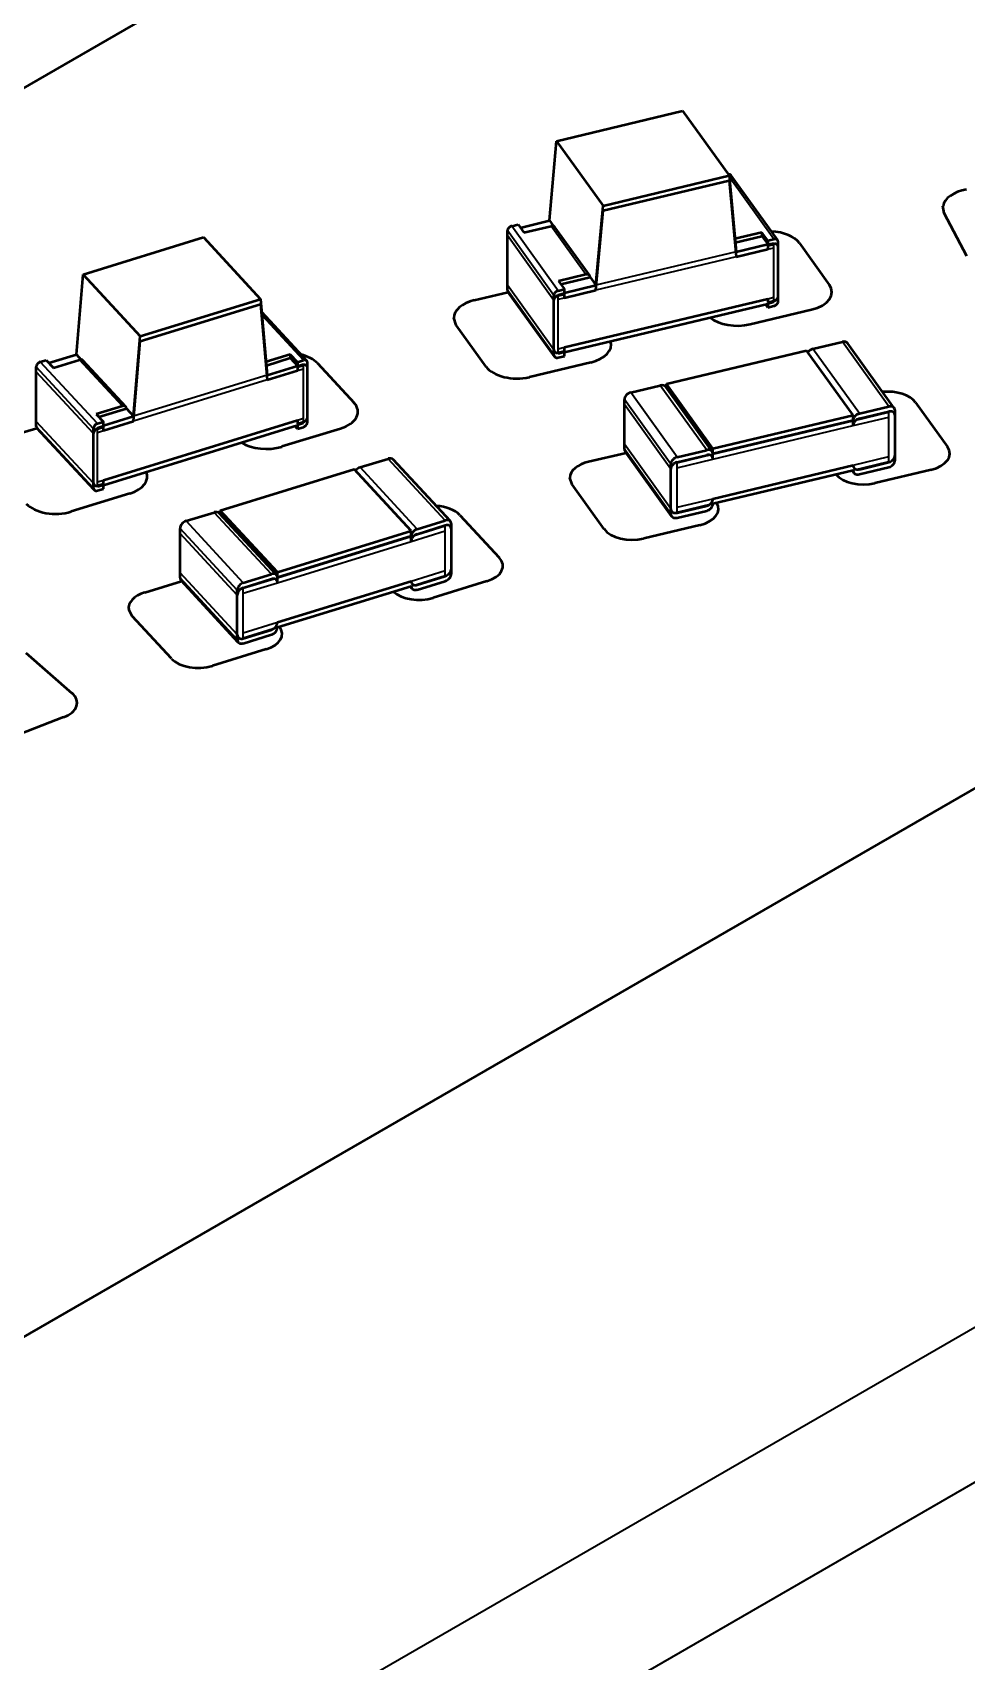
# Model space of a CAD drawing. Header units: inches. Extents: x -20.7 to 49, y -43 to 17.2.
# Drawn here: x -14.916 to -14.189, y -1.055 to 0.214 of the extents above; entities that cross this region are included whole.
import ezdxf

# ---------------------------------------------------------------- set-up
doc = ezdxf.new("R2010")
doc.units = ezdxf.units.IN
doc.header["$MEASUREMENT"] = 0
doc.layers.add('Visible (ANSI)', color=7, linetype='Continuous', lineweight=50)
doc.layers.add('Visible Narrow (ANSI)', color=7, linetype='Continuous', lineweight=35)

msp = doc.modelspace()

# ---------------------------------------------------------------- linework, layer by layer
at = {"layer": 'Visible (ANSI)'}
for p, q in [((-17.2233, -1.1568), (-14.6665, 0.3194)), ((-14.5081, 0.1299), (-14.4099, 0.1534)), ((-14.4099, 0.1534), (-14.3737, 0.103)), ((-14.5136, 0.0679), (-14.5081, 0.1299)), ((-14.5081, 0.1299), (-14.4719, 0.0795)), ((-14.4719, 0.0795), (-14.3737, 0.103)), ((-14.3737, 0.103), (-14.3683, 0.0436)), ((-14.3359, 0.0527), (-14.3721, 0.1031)), ((-14.4719, 0.0757), (-14.3737, 0.0992)), ((-14.3737, 0.0992), (-14.3683, 0.0397)), ((-14.4774, 0.0175), (-14.4719, 0.0795)), ((-14.2062, 0.0736), (-14.2072, 0.0794)), ((-13.4192, 0.0664), (-16.0332, -1.4429)), ((-14.543, 0.0637), (-14.5381, 0.0649)), ((-14.5381, 0.0649), (-14.5336, 0.0586)), ((-14.5363, 0.0624), (-14.5136, 0.0679)), ((-14.5336, 0.0586), (-14.5123, 0.0637)), ((-14.5136, 0.0679), (-14.5105, 0.0637)), ((-14.4774, 0.0136), (-14.4719, 0.0757)), ((-14.1886, 0.0401), (-14.2062, 0.0736)), ((-14.8768, 0.0259), (-14.783, 0.0549)), ((-14.783, 0.0549), (-14.7385, 0.0068)), ((-14.5463, 0.0176), (-14.5463, 0.0601)), ((-14.5463, 0.0138), (-14.5463, 0.0562)), ((-14.4823, 0.0251), (-14.5094, 0.0629)), ((-14.3482, 0.0586), (-14.3692, 0.0536)), ((-14.3689, 0.0508), (-14.3482, 0.0558)), ((-14.3437, 0.0523), (-14.3482, 0.0586)), ((-14.3482, 0.0586), (-14.3482, 0.0558)), ((-14.3482, 0.0558), (-14.3437, 0.0495)), ((-14.3437, 0.0523), (-14.3388, 0.0535)), ((-14.3437, 0.0523), (-14.3437, 0.0495)), ((-14.3355, 0.009), (-14.3355, 0.0514)), ((-14.3683, 0.0436), (-14.3437, 0.0495)), ((-14.3683, 0.0397), (-14.3437, 0.0456)), ((-14.3437, 0.0485), (-14.3388, 0.0497)), ((-14.3437, 0.0485), (-14.3437, 0.0456)), ((-14.3355, 0.0051), (-14.3355, 0.0476)), ((-14.3188, 0.0503), (-14.2957, 0.018)), ((-14.882, -0.0364), (-14.8768, 0.0259)), ((-14.8768, 0.0259), (-14.8322, -0.0222)), ((-14.4852, 0.0259), (-14.5065, 0.0208)), ((-14.5069, 0.0133), (-14.5019, 0.0145)), ((-14.5065, 0.0208), (-14.5019, 0.0145)), ((-14.5047, 0.0183), (-14.4819, 0.0238)), ((-14.5019, 0.0116), (-14.4774, 0.0175)), ((-14.5019, 0.0116), (-14.5019, 0.0145)), ((-14.5019, 0.0078), (-14.4774, 0.0136)), ((-14.4819, 0.0238), (-14.4774, 0.0175)), ((-14.8322, -0.0222), (-14.7385, 0.0068)), ((-14.8322, -0.026), (-14.7385, 0.0029)), ((-14.7385, 0.0068), (-14.7333, -0.0524)), ((-14.7385, 0.0029), (-14.7333, -0.0562)), ((-14.5722, 0.0059), (-14.5457, 0.0122)), ((-14.5097, -0.0379), (-14.5459, 0.0125)), ((-14.5101, -0.0328), (-14.5101, 0.0097)), ((-14.5101, -0.0366), (-14.5101, 0.0058)), ((-14.5069, 0.0095), (-14.5019, 0.0106)), ((-14.5019, 0.0078), (-14.5019, 0.0106)), ((-14.5019, -0.0308), (-14.3437, 0.007)), ((-14.5019, -0.0347), (-14.3437, 0.0032)), ((-14.3437, 0.0003), (-14.3455, 0.0027)), ((-14.3437, 0.007), (-14.3437, 0.0041)), ((-14.3437, 0.0041), (-14.3388, 0.0053)), ((-14.3437, 0.0032), (-14.3437, 0.0003)), ((-14.3437, 0.0003), (-14.3388, 0.0014)), ((-14.7026, -0.0413), (-14.7376, -0.0035)), ((-14.5862, -0.0136), (-14.5881, -0.0079)), ((-14.3096, -0.0015), (-14.3574, -0.0129)), ((-14.8375, -0.0845), (-14.8322, -0.0222)), ((-14.563, -0.0459), (-14.5862, -0.0136)), ((-14.9033, -0.043), (-14.882, -0.0364)), ((-14.882, -0.0364), (-14.8784, -0.0404)), ((-14.8375, -0.0884), (-14.8322, -0.026)), ((-14.7154, -0.0363), (-14.7342, -0.042)), ((-14.7099, -0.0423), (-14.7154, -0.0363)), ((-14.7154, -0.0363), (-14.7154, -0.0391)), ((-14.5069, -0.0349), (-14.5019, -0.0337)), ((-14.5069, -0.0387), (-14.5019, -0.0376)), ((-14.5019, -0.0337), (-14.5019, -0.0308)), ((-14.5019, -0.0376), (-14.5019, -0.0347)), ((-14.4225, -0.0593), (-14.3134, -0.0332)), ((-14.2772, -0.0836), (-14.3134, -0.0332)), ((-14.3085, -0.0321), (-14.2855, -0.0266)), ((-14.2451, -0.0782), (-14.2812, -0.0278)), ((-14.9132, -0.0885), (-14.9132, -0.0461)), ((-14.9132, -0.0924), (-14.9132, -0.0499)), ((-14.9101, -0.0422), (-14.9054, -0.0408)), ((-14.9054, -0.0408), (-14.8999, -0.0468)), ((-14.8999, -0.0468), (-14.8796, -0.0405)), ((-14.8435, -0.0771), (-14.877, -0.041)), ((-14.734, -0.0449), (-14.7154, -0.0391)), ((-14.7333, -0.0524), (-14.7099, -0.0452)), ((-14.7333, -0.0562), (-14.7099, -0.049)), ((-14.7154, -0.0391), (-14.7099, -0.0452)), ((-14.7099, -0.0423), (-14.7052, -0.0408)), ((-14.7099, -0.0423), (-14.7099, -0.0452)), ((-14.7099, -0.0461), (-14.7052, -0.0447)), ((-14.7099, -0.0461), (-14.7099, -0.049)), ((-14.702, -0.0852), (-14.702, -0.0427)), ((-14.702, -0.089), (-14.702, -0.0466)), ((-14.6943, -0.0431), (-14.6658, -0.074)), ((-14.4815, -0.0426), (-14.5292, -0.054)), ((-14.4503, -0.066), (-14.4274, -0.0605)), ((-14.3869, -0.1121), (-14.4231, -0.0617)), ((-14.3863, -0.1097), (-14.4225, -0.0593)), ((-14.4225, -0.0626), (-14.4225, -0.0593)), ((-14.4552, -0.1062), (-14.4552, -0.0715)), ((-14.4552, -0.1101), (-14.4552, -0.0754)), ((-14.2286, -0.0738), (-14.2038, -0.1084)), ((-14.8461, -0.0766), (-14.8665, -0.0829)), ((-14.8665, -0.0829), (-14.8609, -0.0889)), ((-14.8644, -0.0851), (-14.843, -0.0785)), ((-14.8609, -0.0918), (-14.8375, -0.0845)), ((-14.8609, -0.1342), (-14.7099, -0.0876)), ((-14.8609, -0.0956), (-14.8375, -0.0884)), ((-14.843, -0.0785), (-14.8375, -0.0845)), ((-14.7099, -0.0876), (-14.7099, -0.0905)), ((-14.3863, -0.1097), (-14.2772, -0.0836)), ((-14.3863, -0.1136), (-14.2772, -0.0875)), ((-14.2772, -0.088), (-14.2772, -0.0836)), ((-14.2772, -0.0918), (-14.2772, -0.0875)), ((-14.2723, -0.0825), (-14.2494, -0.077)), ((-14.2723, -0.0863), (-14.2494, -0.0808)), ((-14.2445, -0.1149), (-14.2445, -0.0801)), ((-14.2445, -0.1187), (-14.2445, -0.084)), ((-14.9389, -0.1017), (-14.9128, -0.0937)), ((-14.8682, -0.1419), (-14.9127, -0.0938)), ((-14.8687, -0.1366), (-14.8687, -0.0942)), ((-14.8687, -0.1405), (-14.8687, -0.098)), ((-14.8656, -0.0903), (-14.8609, -0.0889)), ((-14.8656, -0.0942), (-14.8609, -0.0927)), ((-14.8609, -0.0918), (-14.8609, -0.0889)), ((-14.8609, -0.1381), (-14.7099, -0.0914)), ((-14.8609, -0.0956), (-14.8609, -0.0927)), ((-14.6764, -0.0942), (-14.722, -0.1082)), ((-14.7099, -0.0943), (-14.7119, -0.0921)), ((-14.7099, -0.0905), (-14.7052, -0.089)), ((-14.7099, -0.0914), (-14.7099, -0.0943)), ((-14.7099, -0.0943), (-14.7052, -0.0929)), ((-14.4832, -0.1199), (-14.454, -0.1129)), ((-14.4185, -0.1624), (-14.4546, -0.112)), ((-14.4142, -0.1164), (-14.3912, -0.1109)), ((-14.3863, -0.1136), (-14.3864, -0.1135)), ((-14.3863, -0.1141), (-14.3863, -0.1097)), ((-14.3863, -0.1179), (-14.3863, -0.1136)), ((-14.77, -0.1579), (-14.6658, -0.1258)), ((-14.6213, -0.1739), (-14.6658, -0.1258)), ((-14.6611, -0.1243), (-14.6393, -0.1176)), ((-14.5908, -0.1664), (-14.6354, -0.1183)), ((-14.4191, -0.1566), (-14.4191, -0.1219)), ((-14.4191, -0.1605), (-14.4191, -0.1258)), ((-14.4142, -0.1202), (-14.3912, -0.1148)), ((-14.3863, -0.1488), (-14.2772, -0.1227)), ((-14.3863, -0.1526), (-14.2772, -0.1265)), ((-14.2766, -0.1285), (-14.2779, -0.1267)), ((-14.2723, -0.1259), (-14.2494, -0.1204)), ((-14.2723, -0.1297), (-14.2494, -0.1242)), ((-14.2165, -0.1262), (-14.2602, -0.1367)), ((-14.8656, -0.1385), (-14.8609, -0.1371)), ((-14.8609, -0.1371), (-14.8609, -0.1342)), ((-14.8609, -0.141), (-14.8609, -0.1381)), ((-14.496, -0.1377), (-14.4978, -0.1325)), ((-14.4711, -0.1724), (-14.496, -0.1377)), ((-14.8404, -0.1448), (-14.886, -0.1588)), ((-14.8656, -0.1424), (-14.8609, -0.141)), ((-14.7965, -0.1661), (-14.7747, -0.1594)), ((-14.7262, -0.2082), (-14.7708, -0.1601)), ((-14.7254, -0.206), (-14.77, -0.1579)), ((-14.77, -0.1609), (-14.77, -0.1579)), ((-14.5833, -0.1616), (-14.5527, -0.1947)), ((-14.4142, -0.1598), (-14.3912, -0.1543)), ((-14.4142, -0.1636), (-14.3912, -0.1582)), ((-14.8012, -0.2066), (-14.8012, -0.1719)), ((-14.8012, -0.2105), (-14.8012, -0.1758)), ((-14.7254, -0.206), (-14.6213, -0.1739)), ((-14.6213, -0.1782), (-14.6213, -0.1739)), ((-14.6166, -0.1724), (-14.5947, -0.1657)), ((-14.6166, -0.1763), (-14.5947, -0.1695)), ((-14.59, -0.2033), (-14.59, -0.1686)), ((-14.59, -0.2072), (-14.59, -0.1724)), ((-14.3966, -0.1693), (-14.4402, -0.1797)), ((-14.7254, -0.2099), (-14.6213, -0.1777)), ((-14.6213, -0.1821), (-14.6213, -0.1777)), ((-14.8288, -0.2219), (-14.8001, -0.213)), ((-14.7559, -0.2607), (-14.8004, -0.2126)), ((-14.752, -0.2142), (-14.7301, -0.2075)), ((-14.752, -0.2181), (-14.7301, -0.2113)), ((-14.7254, -0.2099), (-14.7255, -0.2098)), ((-14.7254, -0.2104), (-14.7254, -0.206)), ((-14.7254, -0.2142), (-14.7254, -0.2099)), ((-14.7254, -0.2451), (-14.6213, -0.2129)), ((-14.6166, -0.2158), (-14.5947, -0.2091)), ((-14.6166, -0.2197), (-14.5947, -0.2129)), ((-14.5624, -0.2131), (-14.6041, -0.226)), ((-14.7567, -0.2547), (-14.7567, -0.22)), ((-14.7567, -0.2586), (-14.7567, -0.2239)), ((-14.7254, -0.2489), (-14.6213, -0.2168)), ((-14.6205, -0.219), (-14.6222, -0.2171)), ((-14.8385, -0.2403), (-14.8412, -0.2352)), ((-14.8079, -0.2734), (-14.8385, -0.2403)), ((-14.752, -0.2576), (-14.7301, -0.2509)), ((-14.7343, -0.2661), (-14.7759, -0.279)), ((-14.752, -0.2615), (-14.7301, -0.2547)), ((-14.9214, -0.269), (-14.8854, -0.3002)), ((-14.8919, -0.3191), (-14.9312, -0.3343))]:
    msp.add_line(p, q, dxfattribs=at)
for centre, major_axis, ratio, start_param, end_param in [((-14.375, 0.101), (0.00288, 0.00207), 0.754344, 0, 0.909344), ((-14.1815, 0.0779), (-0.0258, 0), 0.57735, 5.006919, 6.185002), ((-14.543, 0.0608), (0.00288, 0.00207), 0.754344, 1.074737, 2.645534), ((-14.5123, 0.0608), (0.00288, 0.00207), 0.754344, 0, 1.074737), ((-14.3427, 0.0446), (0.0258, 0), 0.57735, 0.3927, 1.497814), ((-14.3388, 0.0506), (0.00288, 0.00207), 0.754344, 5.787126, 7.357923), ((-14.3388, 0.0468), (0.00288, 0.00207), 0.754344, 5.787126, 7.357923), ((-14.4852, 0.023), (0.00288, 0.00207), 0.754344, 5.787126, 7.357923), ((-14.543, 0.0145), (-0.00288, -0.00207), 0.754344, 5.787126, 6.283185), ((-14.5069, 0.0104), (0.00288, 0.00207), 0.754344, 1.074737, 2.645534), ((-14.3195, 0.0123), (0.0258, 0), 0.57735, 5.105089, 6.675885), ((-14.5623, -0.0079), (-0.0258, 0), 0.57735, 5.105095, 6.283178), ((-14.5069, 0.0066), (0.00288, 0.00207), 0.754344, 1.074737, 2.645534), ((-14.3388, 0.0082), (-0.00288, -0.00207), 0.754344, 1.074737, 2.645534), ((-14.3388, 0.0043), (-0.00288, -0.00207), 0.754344, 1.074737, 2.645534), ((-14.3673, 0.0009), (-0.0258, 0), 0.57735, 0.603435, 1.963496), ((-14.7171, -0.0502), (0.0258, 0), 0.57735, 0.49087, 1.17302), ((-14.5069, -0.032), (-0.00288, -0.00207), 0.754344, 5.787126, 7.357923), ((-14.5069, -0.0359), (-0.00288, -0.00207), 0.754344, 5.787126, 7.357923), ((-14.4914, -0.0288), (0.0258, 0), 0.57735, 5.105089, 6.46515), ((-14.3085, -0.0364), (0.00432, 0.0031), 0.754344, 1.074737, 1.986137), ((-14.2855, -0.0309), (0.00432, 0.0031), 0.754344, 0, 1.074737), ((-14.9101, -0.0451), (0.0026, 0.00241), 0.720086, 0.982801, 2.553598), ((-14.8796, -0.0434), (0.0026, 0.00241), 0.720086, 0, 0.982801), ((-14.7052, -0.0437), (0.0026, 0.00241), 0.720086, 5.69519, 7.265987), ((-14.7052, -0.0476), (0.0026, 0.00241), 0.720086, 5.69519, 7.265987), ((-14.5391, -0.0402), (-0.0258, 0), 0.57735, 0.3927, 1.963496), ((-14.4274, -0.0648), (0.00432, 0.0031), 0.754344, 0, 1.074737), ((-14.6886, -0.081), (0.0258, 0), 0.57735, 5.203255, 6.77406), ((-14.4503, -0.0703), (0.00432, 0.0031), 0.754344, 1.074737, 2.645534), ((-14.2504, -0.079), (0.0236, 0), 0.57735, 0.392709, 1.729596), ((-14.8461, -0.0795), (0.0026, 0.00241), 0.720086, 5.69519, 7.265987), ((-14.7052, -0.0861), (-0.0026, -0.00241), 0.720086, 0.982801, 2.553598), ((-14.2723, -0.0868), (0.00432, 0.0031), 0.754344, 1.074737, 2.645534), ((-14.2723, -0.0907), (0.00432, 0.0031), 0.754344, 1.074737, 2.645534), ((-14.2494, -0.0813), (0.00432, 0.0031), 0.754344, 5.787126, 7.357923), ((-14.2494, -0.0852), (0.00432, 0.0031), 0.754344, 5.787126, 7.357923), ((-14.9101, -0.0914), (-0.0026, -0.00241), 0.720086, 5.69519, 6.283185), ((-14.8656, -0.0932), (0.0026, 0.00241), 0.720086, 0.982801, 2.553598), ((-14.8656, -0.0971), (0.0026, 0.00241), 0.720086, 0.982801, 2.553598), ((-14.7052, -0.09), (-0.0026, -0.00241), 0.720086, 0.982801, 2.553598), ((-14.7341, -0.0951), (-0.0258, 0), 0.57735, 0.722461, 2.061673), ((-14.4503, -0.1089), (-0.00432, -0.0031), 0.754344, 5.787126, 6.283185), ((-14.3912, -0.1152), (0.00432, 0.0031), 0.754344, 5.787126, 7.357923), ((-14.3912, -0.1191), (0.00432, 0.0031), 0.754344, 5.787126, 7.357923), ((-14.2256, -0.1136), (0.0236, 0), 0.57735, 5.105091, 6.675879), ((-14.6611, -0.1287), (0.0039, 0.00361), 0.720086, 0.982801, 1.851842), ((-14.6393, -0.1219), (0.0039, 0.00361), 0.720086, 0, 0.982801), ((-14.4741, -0.1325), (-0.0236, 0), 0.57735, 5.105072, 6.283197), ((-14.4142, -0.1207), (0.00432, 0.0031), 0.754344, 1.074737, 2.645534), ((-14.4142, -0.1246), (0.00432, 0.0031), 0.754344, 1.074737, 2.645534), ((-14.2723, -0.1215), (-0.00432, -0.0031), 0.754344, 5.787126, 7.357923), ((-14.2723, -0.1254), (-0.00432, -0.0031), 0.754344, 5.787126, 7.357923), ((-14.2494, -0.116), (-0.00432, -0.0031), 0.754344, 1.074737, 2.645534), ((-14.2494, -0.1199), (-0.00432, -0.0031), 0.754344, 1.074737, 2.645534), ((-14.8656, -0.1356), (-0.0026, -0.00241), 0.720086, 5.69519, 7.265987), ((-14.8526, -0.1316), (0.0258, 0), 0.57735, 5.203255, 6.542475), ((-14.2692, -0.1241), (-0.0236, 0), 0.57735, 0.429765, 1.963483), ((-14.8656, -0.1395), (-0.0026, -0.00241), 0.720086, 5.69519, 7.265987), ((-14.4056, -0.1567), (0.0236, 0), 0.57735, 5.105091, 6.638822), ((-14.3912, -0.15), (-0.00432, -0.0031), 0.754344, 1.074737, 2.645534), ((-14.8982, -0.1457), (-0.0258, 0), 0.57735, 0.49087, 2.061673), ((-14.7747, -0.1637), (0.0039, 0.00361), 0.720086, 0, 0.982801), ((-14.6042, -0.168), (0.0236, 0), 0.57735, 0.490878, 1.47484), ((-14.4142, -0.1554), (-0.00432, -0.0031), 0.754344, 5.787126, 7.357923), ((-14.4142, -0.1593), (-0.00432, -0.0031), 0.754344, 5.787126, 7.357923), ((-14.3912, -0.1538), (-0.00432, -0.0031), 0.754344, 1.074737, 2.645534), ((-14.7965, -0.1704), (0.0039, 0.00361), 0.720086, 0.982801, 2.553598), ((-14.6166, -0.1768), (0.0039, 0.00361), 0.720086, 0.982801, 2.553598), ((-14.6166, -0.1806), (0.0039, 0.00361), 0.720086, 0.982801, 2.553598), ((-14.5947, -0.17), (0.0039, 0.00361), 0.720086, 5.69519, 7.265987), ((-14.5947, -0.1739), (0.0039, 0.00361), 0.720086, 5.69519, 7.265987), ((-14.4493, -0.1671), (-0.0236, 0), 0.57735, 0.392709, 1.963483), ((-14.5735, -0.2011), (0.0236, 0), 0.57735, 5.203276, 6.774051), ((-14.7965, -0.209), (-0.0039, -0.00361), 0.720086, 5.69519, 6.283185), ((-14.752, -0.2186), (0.0039, 0.00361), 0.720086, 0.982801, 2.553598), ((-14.7301, -0.2118), (0.0039, 0.00361), 0.720086, 5.69519, 7.265987), ((-14.7301, -0.2157), (0.0039, 0.00361), 0.720086, 5.69519, 7.265987), ((-14.6166, -0.2115), (-0.0039, -0.00361), 0.720086, 5.69519, 7.265987), ((-14.5947, -0.2047), (-0.0039, -0.00361), 0.720086, 0.982801, 2.553598), ((-14.5947, -0.2086), (-0.0039, -0.00361), 0.720086, 0.982801, 2.553598), ((-14.8177, -0.2339), (-0.0236, 0), 0.57735, 5.203262, 6.381358), ((-14.752, -0.2224), (0.0039, 0.00361), 0.720086, 0.982801, 2.553598), ((-14.6152, -0.2139), (-0.0236, 0), 0.57735, 0.554668, 2.061666), ((-14.6166, -0.2153), (-0.0039, -0.00361), 0.720086, 5.69519, 7.265987), ((-14.7454, -0.2541), (0.0236, 0), 0.57735, 5.203276, 6.710257), ((-14.7301, -0.2465), (-0.0039, -0.00361), 0.720086, 0.982801, 2.553598), ((-14.7301, -0.2504), (-0.0039, -0.00361), 0.720086, 0.982801, 2.553598), ((-14.752, -0.2533), (-0.0039, -0.00361), 0.720086, 5.69519, 7.265987), ((-14.752, -0.2571), (-0.0039, -0.00361), 0.720086, 5.69519, 7.265987), ((-14.7871, -0.267), (-0.0236, 0), 0.57735, 0.490878, 2.061666), ((-14.905, -0.3078), (0.0236, 0), 0.57735, 5.301437, 6.872235)]:
    msp.add_ellipse(centre, major_axis=major_axis, ratio=ratio, start_param=start_param, end_param=end_param, dxfattribs=at)
at = {"layer": 'Visible Narrow (ANSI)'}
for p, q in [((-14.3388, 0.0535), (-14.3736, 0.1021)), ((-14.5069, 0.0133), (-14.543, 0.0637)), ((-14.4852, 0.0259), (-14.5123, 0.0637)), ((-14.5101, 0.0097), (-14.5463, 0.0601)), ((-14.5101, 0.0058), (-14.5463, 0.0562)), ((-14.3683, 0.0436), (-14.4774, 0.0175)), ((-14.3683, 0.0397), (-14.4774, 0.0136)), ((-14.3437, 0.0495), (-14.3388, 0.0506)), ((-14.3437, 0.0456), (-14.3388, 0.0468)), ((-14.3388, 0.0082), (-14.3388, 0.0506)), ((-14.3388, 0.0043), (-14.3388, 0.0468)), ((-14.5101, -0.0328), (-14.5463, 0.0176)), ((-14.5101, -0.0366), (-14.5463, 0.0138)), ((-14.5069, 0.0104), (-14.5019, 0.0116)), ((-14.5069, -0.032), (-14.5069, 0.0104)), ((-14.5069, 0.0066), (-14.5019, 0.0078)), ((-14.5069, -0.0359), (-14.5069, 0.0066)), ((-14.3437, 0.007), (-14.3388, 0.0082)), ((-14.3437, 0.0032), (-14.3388, 0.0043)), ((-14.7052, -0.0408), (-14.7374, -0.006)), ((-14.5069, -0.032), (-14.5019, -0.0308)), ((-14.5069, -0.0359), (-14.5019, -0.0347)), ((-14.2723, -0.0825), (-14.3085, -0.0321)), ((-14.2494, -0.077), (-14.2855, -0.0266)), ((-14.8687, -0.0942), (-14.9132, -0.0461)), ((-14.8687, -0.098), (-14.9132, -0.0499)), ((-14.8656, -0.0903), (-14.9101, -0.0422)), ((-14.8461, -0.0766), (-14.8796, -0.0405)), ((-14.7099, -0.0452), (-14.7052, -0.0437)), ((-14.7099, -0.049), (-14.7052, -0.0476)), ((-14.7052, -0.0861), (-14.7052, -0.0437)), ((-14.7052, -0.09), (-14.7052, -0.0476)), ((-14.7333, -0.0524), (-14.8375, -0.0845)), ((-14.7333, -0.0562), (-14.8375, -0.0884)), ((-14.3912, -0.1109), (-14.4274, -0.0605)), ((-14.4191, -0.1219), (-14.4552, -0.0715)), ((-14.4191, -0.1258), (-14.4552, -0.0754)), ((-14.4142, -0.1164), (-14.4503, -0.066)), ((-14.8687, -0.1366), (-14.9132, -0.0885)), ((-14.7099, -0.0876), (-14.7052, -0.0861)), ((-14.3863, -0.1141), (-14.2772, -0.088)), ((-14.2772, -0.088), (-14.2494, -0.0813)), ((-14.2772, -0.0918), (-14.2494, -0.0852)), ((-14.2494, -0.116), (-14.2494, -0.0813)), ((-14.2494, -0.1199), (-14.2494, -0.0852)), ((-14.8687, -0.1405), (-14.9132, -0.0924)), ((-14.8656, -0.0932), (-14.8609, -0.0918)), ((-14.8656, -0.1356), (-14.8656, -0.0932)), ((-14.8656, -0.0971), (-14.8609, -0.0956)), ((-14.8656, -0.1395), (-14.8656, -0.0971)), ((-14.7099, -0.0914), (-14.7052, -0.09)), ((-14.3863, -0.1179), (-14.2772, -0.0918)), ((-14.4191, -0.1566), (-14.4552, -0.1062)), ((-14.4191, -0.1605), (-14.4552, -0.1101)), ((-14.4142, -0.1207), (-14.3863, -0.1141)), ((-14.6166, -0.1724), (-14.6611, -0.1243)), ((-14.5947, -0.1657), (-14.6393, -0.1176)), ((-14.4142, -0.1246), (-14.3863, -0.1179)), ((-14.4142, -0.1554), (-14.4142, -0.1207)), ((-14.4142, -0.1593), (-14.4142, -0.1246)), ((-14.2772, -0.1227), (-14.2494, -0.116)), ((-14.2772, -0.1265), (-14.2494, -0.1199)), ((-14.8656, -0.1356), (-14.8609, -0.1342)), ((-14.8656, -0.1395), (-14.8609, -0.1381)), ((-14.4142, -0.1554), (-14.3863, -0.1488)), ((-14.7301, -0.2075), (-14.7747, -0.1594)), ((-14.4142, -0.1593), (-14.3863, -0.1526)), ((-14.7567, -0.22), (-14.8012, -0.1719)), ((-14.7567, -0.2239), (-14.8012, -0.1758)), ((-14.752, -0.2142), (-14.7965, -0.1661)), ((-14.6213, -0.1782), (-14.5947, -0.17)), ((-14.6213, -0.1821), (-14.5947, -0.1739)), ((-14.5947, -0.2047), (-14.5947, -0.17)), ((-14.5947, -0.2086), (-14.5947, -0.1739)), ((-14.7254, -0.2104), (-14.6213, -0.1782)), ((-14.7254, -0.2142), (-14.6213, -0.1821)), ((-14.7567, -0.2547), (-14.8012, -0.2066)), ((-14.7567, -0.2586), (-14.8012, -0.2105)), ((-14.752, -0.2186), (-14.7254, -0.2104)), ((-14.752, -0.2224), (-14.7254, -0.2142)), ((-14.6213, -0.2129), (-14.5947, -0.2047)), ((-14.6213, -0.2168), (-14.5947, -0.2086)), ((-14.752, -0.2533), (-14.752, -0.2186)), ((-14.752, -0.2571), (-14.752, -0.2224)), ((-14.752, -0.2533), (-14.7254, -0.2451)), ((-14.752, -0.2571), (-14.7254, -0.2489)), ((-13.4681, -0.3822), (-15.3503, -1.4689)), ((-15.1623, -1.4809), (-13.4472, -0.4907))]:
    msp.add_line(p, q, dxfattribs=at)

doc.saveas('drawing.dxf')
